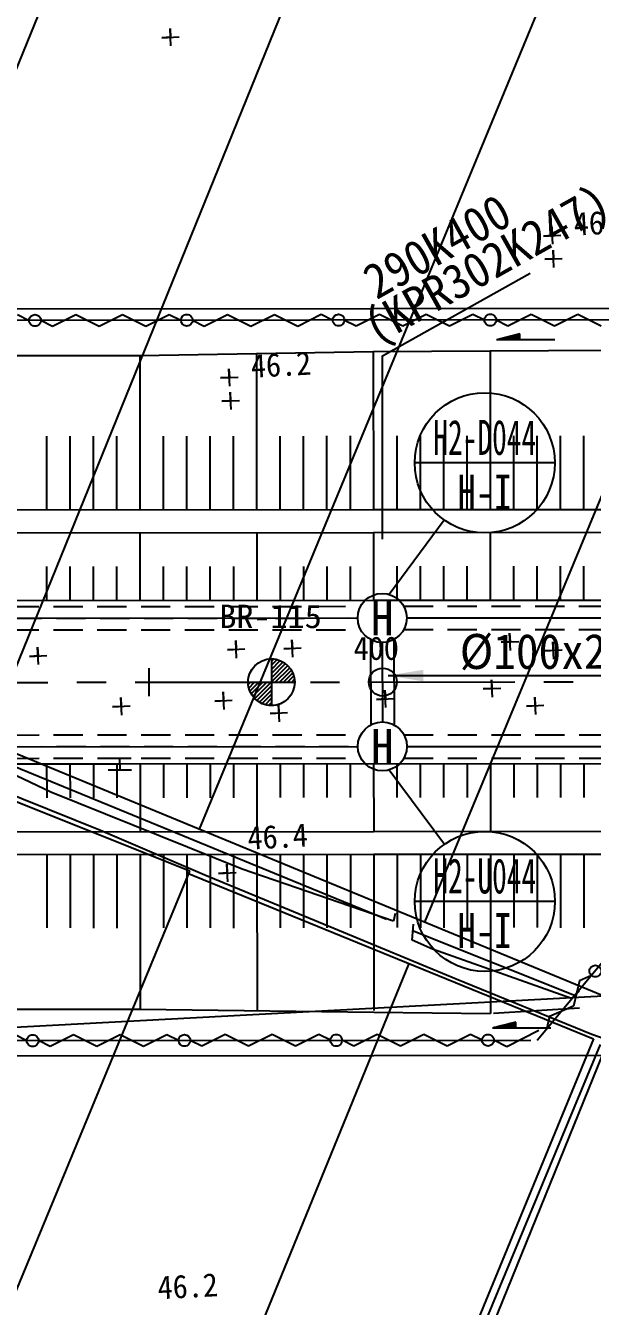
# Model space of a CAD drawing. Header units: millimetres. Extents: x 5094 to 5890, y 1103 to 1810.
# Drawn here: x 5750.8 to 5799.3, y 1418.6 to 1528.3 of the extents above; entities that cross this region are included whole.
import ezdxf
from ezdxf.enums import TextEntityAlignment as Align
from ezdxf.xclip import XClip

# ---------------------------------------------------------------- set-up
doc = ezdxf.new("R2010")
doc.units = ezdxf.units.MM
doc.header["$LTSCALE"] = 10
doc.header["$MEASUREMENT"] = 0
doc.header["$XCLIPFRAME"] = 2
doc.linetypes.add('CENTER', pattern=[2, 1.25, -0.25, 0.25, -0.25])
doc.linetypes.add('HIDDEN', pattern=[0.375, 0.25, -0.125])
for name, color, linetype in [('TN-CABL', 4, 'Continuous'), ('TN-MANH', 4, 'Continuous'), ('TZ-BASE', 253, 'Continuous'), ('TZ-CABL', 4, 'Continuous')]:
    doc.layers.add(name, color=color, linetype=linetype)
doc.styles.add('GR', font='GulimChe.ttf')
doc.styles.add('GUL', font='GulimChe.ttf')
doc.styles.get("Standard").update_dxf_attribs({"font": 'GulimChe.ttf'})
doc.linetypes.add('ZIGZAG', pattern='A,0.0001,-0.2,[131,ltypeshp.shx,S=0.2,R=0,X=-0.2,Y=0],-0.4,[131,ltypeshp.shx,S=0.2,R=180,X=0.2,Y=0],-0.2', length=0.8001)
doc.dimstyles.get("Standard").update_dxf_attribs({"dimtxt": 0.18, "dimasz": 0.18, "dimexe": 0.18, "dimexo": 0.0625, "dimgap": 0.09, "dimtad": 0, "dimtih": 1, "dimtoh": 1, "dimdec": 4, "dimzin": 0, "dimdsep": 46, "dimtxsty": 'Standard', "dimcen": 0.09, "dimadec": 0, "dimazin": 0, "dimtfac": 1, "dimtdec": 4, "dimtofl": 0, "dimtmove": 0, "dimatfit": 3, "dimfxl": 0, "dimtolj": 1, "dimtzin": 0, "dimarcsym": 0})

# ---------------------------------------------------------------- blocks, each defined once
blk = doc.blocks.new('JD-DTYDHG5DHG')
at = {"layer": 'TZ-BASE'}
for p, q in [((587.93, 100.48, 46.43), (548.11, 2.76, 46.43)), ((566.01, -4.57, 46.53), (606.89, 96.16, 46.53)), ((627.17, 91.63, 46.53), (584.27, -12.1, 46.53)), ((648.16, 87.45, 46.53), (603.58, -20.06, 46.53)), ((581.86, 55, 46.19), (581.78, 56.5, 46.19)), ((581.78, 56.5, 46.19), (581.82, 55.75, 46.19)), ((581.07, 55.71, 46.19), (582.57, 55.79, 46.19)), ((581.82, 55.75, 46.19), (581.07, 55.71, 46.19)), ((614.55, 38.02, 46.33), (614.47, 39.51, 46.33)), ((614.47, 39.51, 46.33), (614.51, 38.76, 46.33)), ((613.76, 38.72, 46.33), (615.26, 38.8, 46.33)), ((614.51, 38.76, 46.33), (613.76, 38.72, 46.33)), ((614.66, 36.02, 46.33), (614.58, 37.52, 46.33)), ((614.58, 37.52, 46.33), (614.62, 36.77, 46.33)), ((613.87, 36.73, 46.33), (615.36, 36.81, 46.33)), ((614.62, 36.77, 46.33), (613.87, 36.73, 46.33)), ((539.18, 32.47), (599.18, 32.52)), ((568.71, 31.99), (569.71, 31.49)), ((571.71, 31), (573.71, 32)), ((573.71, 32), (575.71, 31)), ((575.71, 31), (577.71, 32)), ((577.71, 32), (579.71, 31)), ((579.71, 31), (581.71, 32)), ((581.71, 32), (582.71, 31.51)), ((584.71, 31.01), (586.71, 32.01)), ((586.71, 32.01), (588.71, 31.01)), ((588.71, 31.01), (590.71, 32.01)), ((590.71, 32.01), (592.71, 31.01)), ((592.71, 31.01), (594.71, 32.02)), ((594.71, 32.02), (595.71, 31.52)), ((597.71, 31.02), (599.71, 32.02)), ((599.18, 32.52), (699.44, 32.6)), ((599.71, 32.02), (601.71, 31.02)), ((601.71, 31.02), (603.71, 32.02)), ((603.71, 32.02), (605.71, 31.02)), ((605.71, 31.02), (607.71, 32.03)), ((607.71, 32.03), (608.71, 31.53)), ((610.71, 31.03), (612.71, 32.03)), ((612.71, 32.03), (614.71, 31.03)), ((614.71, 31.03), (616.71, 32.03)), ((616.71, 32.03), (618.71, 31.04)), ((622.71, 31.54), (519.18, 31.45)), ((570.71, 31.5), (571.71, 31)), ((583.71, 31.51), (584.71, 31.01)), ((596.71, 31.52), (597.71, 31.02)), ((609.71, 31.53), (610.71, 31.03)), ((611.74, 30.33), (609.74, 29.82)), ((611.74, 29.83), (609.74, 29.82)), ((611.74, 29.84), (609.79, 29.84)), ((611.74, 29.85), (609.84, 29.85)), ((611.74, 29.86), (609.89, 29.86)), ((611.74, 29.88), (609.94, 29.87)), ((611.74, 29.89), (609.99, 29.89)), ((611.74, 29.9), (610.04, 29.9)), ((611.74, 29.91), (610.09, 29.91)), ((611.74, 29.93), (610.14, 29.92)), ((611.74, 29.94), (610.19, 29.94)), ((611.74, 29.95), (610.24, 29.95)), ((611.74, 29.96), (610.29, 29.96)), ((611.74, 29.98), (610.34, 29.98)), ((611.74, 29.99), (610.39, 29.99)), ((611.74, 30), (610.44, 30)), ((611.74, 30.01), (610.49, 30.01)), ((611.74, 30.03), (610.54, 30.03)), ((611.74, 30.04), (610.59, 30.04)), ((611.74, 30.05), (610.64, 30.05)), ((611.74, 30.06), (610.69, 30.06)), ((611.74, 30.08), (610.74, 30.08)), ((611.74, 30.09), (610.79, 30.09)), ((611.74, 30.1), (610.84, 30.1)), ((611.74, 30.11), (610.89, 30.11)), ((611.74, 30.13), (610.94, 30.13)), ((611.74, 30.14), (610.99, 30.14)), ((611.74, 30.15), (611.04, 30.15)), ((611.74, 30.16), (611.09, 30.16)), ((611.74, 30.18), (611.14, 30.18)), ((611.74, 30.19), (611.19, 30.19)), ((611.74, 30.2), (611.24, 30.2)), ((611.74, 30.21), (611.29, 30.21)), ((611.74, 30.23), (611.34, 30.23)), ((611.74, 30.24), (611.39, 30.24)), ((611.74, 30.25), (611.44, 30.25)), ((611.74, 30.26), (611.49, 30.26)), ((611.74, 30.28), (611.54, 30.28)), ((611.74, 30.29), (611.59, 30.29)), ((611.74, 30.3), (611.64, 30.3)), ((611.74, 30.31), (611.69, 30.31)), ((611.74, 29.83), (611.74, 30.33)), ((614.74, 29.83), (611.74, 29.83)), ((579.18, 28.5), (599.18, 28.82)), ((589.18, 28.66), (589.19, 15.27)), ((599.18, 28.82), (619.18, 28.94)), ((599.18, 28.82), (599.19, 15.28)), ((609.18, 28.88), (609.19, 15.29)), ((559.18, 28.49), (579.18, 28.5)), ((579.18, 28.5), (579.19, 15.26)), ((586.11, 26.56, 46.19), (587.61, 26.64, 46.19)), ((586.86, 26.6, 46.19), (586.11, 26.56, 46.19)), ((586.9, 25.85, 46.19), (586.82, 27.35, 46.19)), ((586.82, 27.35, 46.19), (586.86, 26.6, 46.19)), ((587.01, 23.85, 46.19), (586.93, 25.35, 46.19)), ((586.93, 25.35, 46.19), (586.97, 24.6, 46.19)), ((586.22, 24.56, 46.19), (587.72, 24.64, 46.19)), ((586.97, 24.6, 46.19), (586.22, 24.56, 46.19)), ((571.19, 21.58), (571.19, 15.26)), ((573.19, 21.58), (573.19, 15.26)), ((575.19, 21.58), (575.19, 15.26)), ((577.19, 21.58), (577.19, 15.26)), ((581.19, 21.58), (581.19, 15.26)), ((583.19, 21.59), (583.19, 15.27)), ((585.19, 21.59), (585.19, 15.27)), ((587.19, 21.59), (587.19, 15.27)), ((591.19, 21.59), (591.19, 15.27)), ((593.19, 21.59), (593.19, 15.27)), ((595.19, 21.6), (595.19, 15.28)), ((597.19, 21.6), (597.19, 15.28)), ((601.19, 21.6), (601.19, 15.28)), ((603.19, 21.6), (603.19, 15.28)), ((605.19, 21.6), (605.19, 15.28)), ((607.19, 21.61), (607.19, 15.29)), ((611.19, 21.61), (611.19, 15.29)), ((613.19, 21.61), (613.19, 15.29)), ((615.19, 21.61), (615.19, 15.29)), ((617.19, 21.61), (617.19, 15.29)), ((599.19, 15.28), (699.47, 15.36)), ((399.21, 15.11), (599.19, 15.28)), ((399.21, 13.16), (599.2, 13.33)), ((579.2, 13.31), (579.2, 7.5)), ((589.2, 13.32), (589.2, 7.51)), ((599.2, 13.33), (699.47, 13.41)), ((599.2, 13.33), (599.2, 7.52)), ((609.2, 13.34), (609.2, 7.53)), ((571.2, 10.4), (571.2, 7.5)), ((573.2, 10.4), (573.2, 7.5)), ((575.2, 10.4), (575.2, 7.5)), ((577.2, 10.41), (577.2, 7.5)), ((581.2, 10.41), (581.2, 7.5)), ((583.2, 10.41), (583.2, 7.51)), ((585.2, 10.41), (585.2, 7.51)), ((587.2, 10.41), (587.2, 7.51)), ((591.2, 10.42), (591.2, 7.51)), ((593.2, 10.42), (593.2, 7.51)), ((595.2, 10.42), (595.2, 7.52)), ((597.2, 10.42), (597.2, 7.52)), ((601.2, 10.43), (601.2, 7.52)), ((603.2, 10.43), (603.2, 7.52)), ((605.2, 10.43), (605.2, 7.52)), ((607.2, 10.43), (607.2, 7.53)), ((611.2, 10.43), (611.2, 7.53)), ((613.2, 10.44), (613.2, 7.53)), ((615.2, 10.44), (615.2, 7.53)), ((617.2, 10.44), (617.2, 7.53)), ((399.21, 7.35), (599.2, 7.52)), ((583.47, -15.7, 46.22), (526.21, 7.21, 46.22)), ((599.2, 7.52), (699.47, 7.6)), ((610.94, 3.21, 46.33), (610.86, 4.71, 46.33)), ((610.86, 4.71, 46.33), (610.9, 3.96, 46.33)), ((570.52, 2.01, 46.19), (570.44, 3.5, 46.19)), ((570.44, 3.5, 46.19), (570.48, 2.75, 46.19)), ((586.69, 3.27, 46.19), (588.19, 3.35, 46.19)), ((587.44, 3.31, 46.19), (586.69, 3.27, 46.19)), ((587.48, 2.56, 46.19), (587.4, 4.06, 46.19)), ((587.4, 4.06, 46.19), (587.44, 3.31, 46.19)), ((591.51, 3.35, 46.33), (593.01, 3.43, 46.33)), ((592.26, 3.39, 46.33), (591.51, 3.35, 46.33)), ((592.3, 2.64, 46.33), (592.22, 4.14, 46.33)), ((592.22, 4.14, 46.33), (592.26, 3.39, 46.33)), ((610.15, 3.92, 46.33), (611.65, 4, 46.33)), ((610.9, 3.96, 46.33), (610.15, 3.92, 46.33)), ((614.64, 2.47, 46.35), (614.56, 3.97, 46.35)), ((614.56, 3.97, 46.35), (614.6, 3.22, 46.35)), ((619.28, -26.54, 46.53), (548.77, 2.55, 46.53)), ((569.73, 2.71, 46.19), (571.23, 2.79, 46.19)), ((570.48, 2.75, 46.19), (569.73, 2.71, 46.19)), ((590.46, 2.5), (590.47, -1.5)), ((590.46, 2.3), (590.65, 2.49)), ((590.46, 1.95), (590.96, 2.44)), ((590.46, 1.59), (591.22, 2.35)), ((590.46, 1.24), (591.46, 2.23)), ((613.85, 3.18, 46.35), (615.35, 3.26, 46.35)), ((614.6, 3.22, 46.35), (613.85, 3.18, 46.35)), ((580, -0.71), (580, 1.69)), ((590.46, 0.88), (591.67, 2.09)), ((590.47, 0.53), (591.86, 1.93)), ((590.79, 0.5), (592.03, 1.74)), ((591.14, 0.5), (592.18, 1.54)), ((591.49, 0.5), (592.3, 1.3)), ((588.46, 0.5), (592.46, 0.5)), ((588.47, 0.31), (588.67, 0.5)), ((588.53, 0), (589.02, 0.5)), ((588.62, -0.26), (589.37, 0.5)), ((588.73, -0.5), (589.73, 0.5)), ((588.87, -0.71), (590.08, 0.5)), ((589.04, -0.9), (590.43, 0.5)), ((589.22, -1.07), (590.47, 0.18)), ((591.85, 0.5), (592.39, 1.04)), ((592.2, 0.5), (592.45, 0.75)), ((608.6, -0.07, 46.33), (610.1, 0, 46.33)), ((609.39, -0.78, 46.33), (609.31, 0.71, 46.33)), ((609.31, 0.71, 46.33), (609.35, -0.03, 46.33)), ((577.64, -2.32, 46.19), (577.56, -0.82, 46.19)), ((577.56, -0.82, 46.19), (577.6, -1.57, 46.19)), ((585.61, -1.13, 46.19), (587.11, -1.05, 46.19)), ((586.36, -1.09, 46.19), (585.61, -1.13, 46.19)), ((586.4, -1.84, 46.19), (586.32, -0.34, 46.19)), ((586.32, -0.34, 46.19), (586.36, -1.09, 46.19)), ((589.43, -1.21), (590.47, -0.18)), ((589.66, -1.33), (590.47, -0.53)), ((589.92, -1.43), (590.47, -0.88)), ((599.47, -0.97, 46.33), (600.97, -0.89, 46.33)), ((600.22, -0.93, 46.33), (599.47, -0.97, 46.33)), ((600.26, -1.67, 46.33), (600.18, -0.18, 46.33)), ((600.18, -0.18, 46.33), (600.22, -0.93, 46.33)), ((609.35, -0.03, 46.33), (608.6, -0.07, 46.33)), ((613.1, -2.27, 46.35), (613.02, -0.77, 46.35)), ((613.02, -0.77, 46.35), (613.06, -1.52, 46.35)), ((576.85, -1.61, 46.19), (578.35, -1.53, 46.19)), ((577.6, -1.57, 46.19), (576.85, -1.61, 46.19)), ((590.22, -1.49), (590.47, -1.24)), ((590.35, -2.19, 46.33), (591.85, -2.11, 46.33)), ((591.1, -2.15, 46.33), (590.35, -2.19, 46.33)), ((591.14, -2.9, 46.33), (591.06, -1.4, 46.33)), ((591.06, -1.4, 46.33), (591.1, -2.15, 46.33)), ((612.31, -1.56, 46.35), (613.8, -1.48, 46.35)), ((613.06, -1.52, 46.35), (612.31, -1.56, 46.35)), ((499.21, -6.56), (699.47, -6.4)), ((571.56, -8.93, 49.51), (565.97, -6.28, 49.51)), ((566.08, -5.75, 46.3), (600.31, -19.79, 46.3)), ((571.21, -6.5), (571.22, -9.41)), ((573.21, -6.5), (573.22, -9.41)), ((575.21, -6.5), (575.22, -9.41)), ((576.46, -6), (578.46, -6)), ((577.21, -6.5), (577.22, -9.4)), ((577.46, -6), (577.47, -7)), ((579.21, -6.5), (579.22, -12.31)), ((581.21, -6.5), (581.22, -9.4)), ((583.21, -6.49), (583.21, -9.4)), ((585.21, -6.49), (585.21, -9.4)), ((587.21, -6.49), (587.21, -9.4)), ((589.21, -6.49), (589.22, -12.3)), ((591.21, -6.49), (591.21, -9.39)), ((593.21, -6.49), (593.21, -9.39)), ((595.21, -6.48), (595.21, -9.39)), ((597.21, -6.48), (597.21, -9.39)), ((599.21, -6.48), (599.22, -12.29)), ((601.21, -6.48), (601.21, -9.38)), ((603.21, -6.48), (603.21, -9.38)), ((605.21, -6.48), (605.21, -9.38)), ((607.21, -6.47), (607.21, -9.38)), ((609.21, -6.47), (609.22, -12.28)), ((611.21, -6.47), (611.21, -9.38)), ((613.21, -6.47), (613.21, -9.37)), ((615.21, -6.47), (615.21, -9.37)), ((617.21, -6.47), (617.21, -9.37)), ((576.47, -7), (578.47, -7)), ((566.63, -8.49, 49.51), (575.83, -12.19, 49.51)), ((587.96, -15.51, 49.51), (571.56, -8.93, 49.51)), ((399.23, -12.46), (599.22, -12.29)), ((575.83, -12.19, 49.51), (584.75, -15.99, 49.51)), ((599.22, -12.29), (699.47, -12.21)), ((399.23, -14.41), (599.22, -14.24)), ((573.22, -14.26), (573.22, -20.55)), ((575.22, -14.26), (575.22, -20.56)), ((577.22, -14.26), (577.22, -20.57)), ((579.22, -14.26), (579.23, -27.5)), ((581.22, -14.26), (581.22, -20.54)), ((583.22, -14.25), (583.22, -20.54)), ((585.22, -14.25), (585.22, -20.55)), ((587.22, -14.25), (587.22, -20.56)), ((589.22, -14.25), (589.23, -27.64)), ((591.22, -14.25), (591.22, -20.53)), ((593.22, -14.25), (593.22, -20.54)), ((595.22, -14.24), (595.22, -20.54)), ((597.22, -14.24), (597.22, -20.55)), ((599.22, -14.24), (699.47, -14.16)), ((599.22, -14.24), (599.23, -27.63)), ((601.22, -14.24), (601.22, -20.52)), ((603.22, -14.24), (603.22, -20.53)), ((605.22, -14.24), (605.22, -20.54)), ((607.22, -14.23), (607.22, -20.54)), ((609.22, -14.23), (609.23, -27.87)), ((611.22, -14.23), (611.22, -20.51)), ((613.22, -14.23), (613.22, -20.52)), ((615.22, -14.23), (615.22, -20.53)), ((617.22, -14.23), (617.22, -20.54)), ((571.22, -14.26), (571.22, -20.54)), ((586.72, -16.59, 46.42), (586.64, -15.09, 46.42)), ((586.64, -15.09, 46.42), (586.68, -15.84, 46.42)), ((556.79, -80.07, 46.22), (583.47, -15.7, 46.22)), ((583.21, -15.82, 46.89), (618.05, -30.04, 46.89)), ((584.75, -15.99, 49.51), (595.81, -20.57, 49.51)), ((585.93, -15.88, 46.42), (587.43, -15.8, 46.42)), ((586.68, -15.84, 46.42), (585.93, -15.88, 46.42)), ((600.92, -19.97, 49.51), (587.96, -15.51, 49.51)), ((601.06, -19.32, 49.51), (600.92, -19.97, 49.51)), ((595.81, -20.57, 49.51), (606.27, -24.9, 49.51)), ((602.5, -21.6, 49.51), (602.64, -20.24, 49.51)), ((602.53, -20.78, 46.3), (616.42, -26.3, 46.3)), ((604.26, -22.38, 49.51), (602.5, -21.6, 49.51)), ((699.47, -22.12), (144.3, -51.58)), ((616.17, -26.59, 49.51), (604.26, -22.38, 49.51)), ((619.57, -22.61), (613.22, -30.2)), ((576.03, -87.75, 46.89), (602.25, -23.59, 46.89)), ((606.27, -24.9, 49.51), (617.91, -29.65, 49.51)), ((616.85, -25.08), (616.33, -27.26)), ((617.88, -24.64), (616.85, -25.08)), ((616.81, -25.98, 49.51), (616.17, -26.59, 49.51)), ((609.49, -27.85), (616.85, -27.39)), ((616.33, -27.26), (614.28, -28.15)), ((559.23, -27.51), (579.23, -27.5)), ((579.23, -27.5), (599.23, -27.78)), ((599.23, -27.78), (609.23, -27.87)), ((614.28, -28.15), (614.03, -29.24)), ((611.4, -28.63), (609.4, -29.13)), ((611.4, -29.13), (609.4, -29.13)), ((611.4, -29.12), (609.45, -29.12)), ((611.4, -29.1), (609.5, -29.1)), ((611.4, -29.09), (609.55, -29.09)), ((611.4, -29.08), (609.6, -29.08)), ((611.4, -29.07), (609.65, -29.07)), ((611.4, -29.05), (609.7, -29.05)), ((611.4, -29.04), (609.75, -29.04)), ((611.4, -29.03), (609.8, -29.03)), ((611.4, -29.02), (609.85, -29.02)), ((611.4, -29), (609.9, -29)), ((611.4, -28.99), (609.95, -28.99)), ((611.4, -28.98), (610, -28.98)), ((611.4, -28.97), (610.05, -28.97)), ((611.4, -28.95), (610.1, -28.95)), ((611.4, -28.94), (610.15, -28.94)), ((611.4, -28.93), (610.2, -28.93)), ((611.4, -28.92), (610.25, -28.92)), ((611.4, -28.9), (610.3, -28.9)), ((611.4, -28.89), (610.35, -28.89)), ((611.4, -28.88), (610.4, -28.88)), ((611.4, -28.87), (610.45, -28.87)), ((611.4, -28.85), (610.5, -28.85)), ((611.4, -28.84), (610.55, -28.84)), ((611.4, -28.83), (610.6, -28.83)), ((613.37, -29.35), (610.62, -30.73)), ((611.4, -28.82), (610.65, -28.82)), ((611.4, -28.8), (610.7, -28.8)), ((611.4, -28.79), (610.75, -28.79)), ((611.4, -28.78), (610.8, -28.78)), ((611.4, -28.77), (610.85, -28.77)), ((611.4, -28.75), (610.9, -28.75)), ((611.4, -28.74), (610.95, -28.74)), ((611.4, -28.73), (611, -28.73)), ((611.4, -28.72), (611.05, -28.72)), ((611.4, -28.7), (611.1, -28.7)), ((611.4, -28.69), (611.15, -28.69)), ((611.4, -28.68), (611.2, -28.68)), ((611.4, -28.67), (611.25, -28.67)), ((611.4, -28.65), (611.3, -28.65)), ((611.4, -28.64), (611.35, -28.64)), ((611.4, -29.13), (611.4, -28.63)), ((614.4, -29.13), (611.4, -29.13)), ((479.23, -30.28), (612.68, -30.17)), ((569.51, -30.21), (568.51, -29.71)), ((571.51, -30.7), (570.51, -30.2)), ((573.51, -29.7), (571.51, -30.7)), ((575.51, -30.7), (573.51, -29.7)), ((577.51, -29.7), (575.51, -30.7)), ((579.51, -30.7), (577.51, -29.7)), ((581.51, -29.7), (579.51, -30.7)), ((582.51, -30.19), (581.51, -29.7)), ((584.51, -30.69), (583.51, -30.19)), ((586.51, -29.69), (584.51, -30.69)), ((588.51, -30.69), (586.51, -29.69)), ((590.51, -29.69), (588.51, -30.69)), ((592.51, -30.69), (590.51, -29.69)), ((618.05, -30.04, 46.89), (591.93, -93.5, 46.89)), ((591.97, -94.89, 49.21), (618.63, -30.54, 49.21)), ((594.51, -29.68), (592.51, -30.69)), ((619.2, -30.39, 46.89), (592.73, -95.67, 46.89)), ((595.51, -30.18), (594.51, -29.68)), ((597.51, -30.68), (596.51, -30.18)), ((599.51, -29.68), (597.51, -30.68)), ((601.51, -30.68), (599.51, -29.68)), ((603.51, -29.68), (601.51, -30.68)), ((605.51, -30.68), (603.51, -29.68)), ((607.51, -29.67), (605.51, -30.68)), ((608.51, -30.17), (607.51, -29.67)), ((610.62, -30.73), (609.51, -30.17)), ((617.91, -29.65, 49.51), (622.53, -31.3, 49.51)), ((479.23, -31.58), (599.23, -31.48)), ((599.23, -31.48), (679.23, -31.41))]:
    blk.add_line(p, q, dxfattribs=at)
at = {"layer": 'TZ-BASE', "ltscale": 2}
blk.add_line((101.46, -6.9), (577.46, -6.5), dxfattribs=at)
at = {"layer": 'TZ-BASE', "linetype": 'Continuous'}
blk.add_line((619.57, -22.61), (613.22, -30.2), dxfattribs=at)
at = {"layer": 'TZ-BASE', "linetype": 'CENTER'}
blk.add_lwpolyline([(0, 0), (198.2, 0.17), (398.8, 0.34), (598.8, 0.51), (700, 0.59)], dxfattribs=at)
at = {"layer": 'TZ-BASE'}
for centre, radius in [((570.21, 31.49), 0.5), ((583.21, 31.51), 0.5), ((596.21, 31.52), 0.5), ((609.21, 31.53), 0.5), ((590.46, 0.5), 2), ((600, 0.51), 1.2), ((618.2, -24.25), 0.5), ((570.01, -30.21), 0.5), ((583.01, -30.19), 0.5), ((596.01, -30.18), 0.5), ((609.01, -30.17), 0.5)]:
    blk.add_circle(centre, radius, dxfattribs=at)
at = {"layer": 'TZ-BASE', "style": 'GUL'}
for s, rotation, p in [('46.3', 3.0378, (616.4, 38.75, 49.05)), ('46.2', 3.0378, (588.75, 26.58, 49.05)), ('400', 0.0485, (597.5, 2.41)), ('46.4', 3.0378, (588.46, -13.85, 47.35)), ('46.2', 3.0378, (580.76, -52.37, 49.05))]:
    blk.add_text(s, height=2, rotation=rotation, dxfattribs=at).set_placement(p)
at = {"layer": 'TZ-BASE', "style": 'GUL', "width": 1.07404}
blk.add_text('BR-115', height=2, rotation=359.9971, dxfattribs=at).set_placement((586, 5.14), (594.77, 5.14), align=Align.FIT)
blk = doc.blocks.new('JD-DGH65HG')
at = {"layer": 'TZ-BASE'}
for p, q in [((614.66, 94.29), (602.66, 94.29)), ((600.46, 83.03), (605.19, 89.4)), ((600.47, 67.99), (605.2, 61.61)), ((614.67, 56.72), (602.67, 56.72))]:
    blk.add_line(p, q, dxfattribs=at)
at = {"layer": 'TZ-BASE', "flags": 128}
blk.add_lwpolyline([(599.89, 87.76), (599.89, 103.46), (612.55, 110.55)], dxfattribs=at)
at = {"layer": 'TZ-BASE'}
for centre in [(608.66, 94.29), (608.67, 56.72)]:
    blk.add_circle(centre, 6, dxfattribs=at)
at = {"layer": 'TZ-BASE', "style": 'GR'}
for s, p in [('(KPR302K247)', (599.38, 104.32)), ('290K400', (599.38, 108.22))]:
    blk.add_text(s, height=3, rotation=29.2387, dxfattribs=at).set_placement(p)
for s, width, p in [('H2-D044', 0.65, (608.66, 96.45)), ('H-I', 0.8, (608.66, 91.79)), ('H2-U044', 0.65, (608.66, 58.88)), ('H-I', 0.8, (608.66, 54.22))]:
    blk.add_text(s, height=3, rotation=360, dxfattribs=dict(at, width=width)).set_placement(p, align=Align.MIDDLE)
at = {"layer": 'TZ-BASE'}
blk.add_text('Ø100x2x1', height=3, rotation=0.0518, dxfattribs=at).set_placement((614.74, 78.14), align=Align.MIDDLE)
blk.add_leader([(600.39, 76.07), (625.04, 76.07)], dimstyle='Standard', override={"dimtxt": 3, "dimasz": 3, "dimexe": 2, "dimexo": 3, "dimgap": 1, "dimtad": 0, "dimtih": 0, "dimcen": 1, "dimaunit": 1, "dimadec": 8, "dimtix": 1, "dimtofl": 1, "dimtmove": 2, "dimtvp": 2}, dxfattribs=at)

msp = doc.modelspace()

# ---------------------------------------------------------------- linework, layer by layer
at = {"layer": 'TN-CABL', "linetype": 'ZIGZAG', "ltscale": 0.5}
for points in [[(5633.45, 1477.41), (5779.25, 1477.53)], [(5783.45, 1477.53), (5881.4, 1477.53)], [(5633.46, 1466.41), (5779.26, 1466.53)], [(5783.46, 1466.53), (5881.41, 1466.53)]]:
    msp.add_lwpolyline(points, dxfattribs=at)
at = {"layer": 'TN-MANH'}
for centre in [(5781.35, 1477.53), (5781.36, 1466.53)]:
    msp.add_circle(centre, 2.1, dxfattribs=at)
at = {"layer": 'TZ-CABL', "linetype": 'HIDDEN'}
for points in [[(5633.2, 1478.41), (5779.51, 1478.53)], [(5783.2, 1478.53), (5881.4, 1478.53)], [(5633.45, 1477.41), (5779.25, 1477.53)], [(5783.45, 1477.53), (5881.4, 1477.53)], [(5633.2, 1476.41), (5779.51, 1476.53)], [(5783.2, 1476.53), (5881.4, 1476.53)], [(5633.21, 1467.41), (5779.52, 1467.53)], [(5783.21, 1467.53), (5881.41, 1467.53)], [(5633.46, 1466.41), (5779.26, 1466.53)], [(5783.46, 1466.53), (5881.41, 1466.53)], [(5633.21, 1465.41), (5779.52, 1465.53)], [(5783.21, 1465.53), (5881.41, 1465.53)]]:
    msp.add_lwpolyline(points, dxfattribs=at)
at = {"layer": 'TZ-CABL'}
for points in [[(5780.35, 1475.69), (5780.36, 1468.38)], [(5782.35, 1475.69), (5782.36, 1468.38)]]:
    msp.add_lwpolyline(points, dxfattribs=at)
at = {"layer": 'TZ-CABL', "linetype": 'ZIGZAG', "ltscale": 0.5}
msp.add_lwpolyline([(5781.35, 1475.43), (5781.36, 1468.63)], dxfattribs=at)

# ---------------------------------------------------------------- block references
at = {"layer": 'TZ-BASE'}
ref = msp.add_blockref('JD-DTYDHG5DHG', (5181.4, 1471.53), dxfattribs=at)
XClip(ref).set_block_clipping_path([(-0.0634752176, 74.9999731397), (699.936274083, 75.5924085028), (700.0632245182, -74.4075377758), (0.0634752176, -74.9999731397)])
msp.add_blockref('JD-DGH65HG', (5181.47, 1396.53), dxfattribs=at)

# ---------------------------------------------------------------- texts
at = {"layer": 'TN-MANH', "linetype": 'ByBlock', "style": 'GR'}
for p in [(5781.35, 1477.53), (5781.36, 1466.53)]:
    msp.add_text('H', height=3, rotation=360, dxfattribs=at).set_placement(p, align=Align.MIDDLE)

doc.saveas('drawing.dxf')
